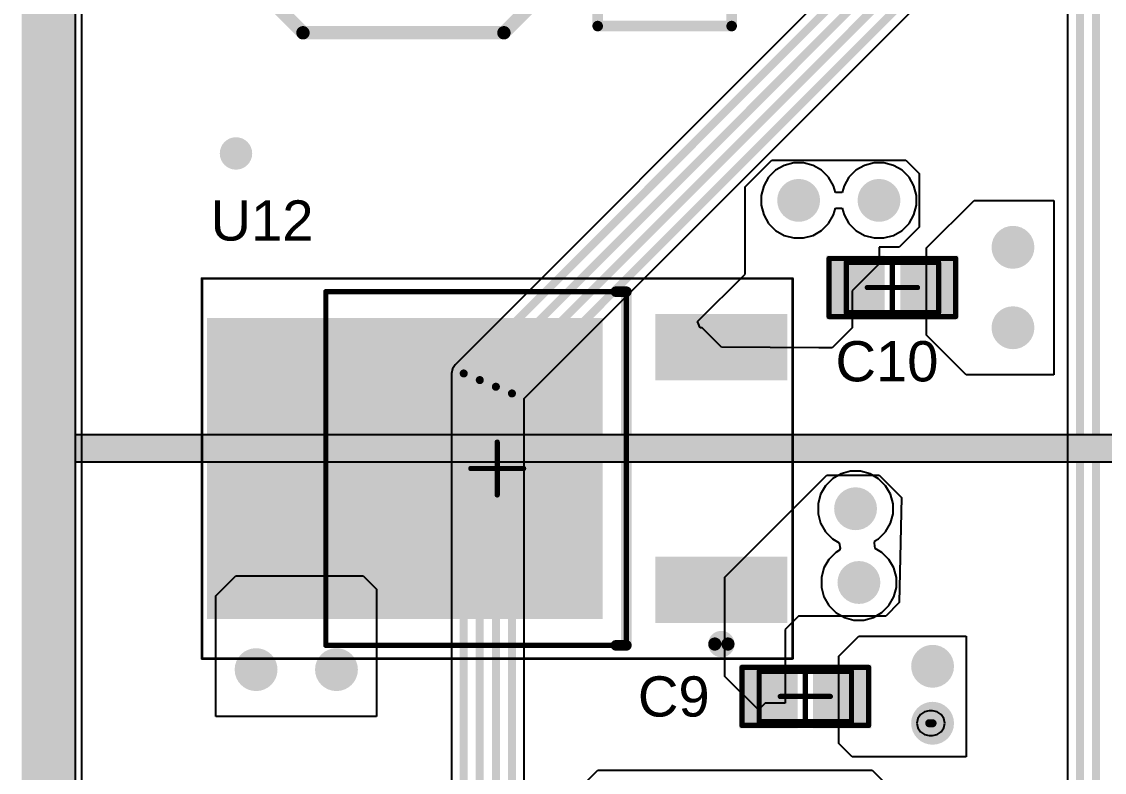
# Model space of a CAD drawing. Header units: millimetres. Extents: x -0.02 to 3.95, y -0.02 to 3.95.
# Drawn here: x -0.02 to 0.788, y 0.818 to 1.378 of the extents above; entities that cross this region are included whole.
import ezdxf

# ---------------------------------------------------------------- set-up
doc = ezdxf.new("R2010")
doc.units = ezdxf.units.MM
doc.header["$MEASUREMENT"] = 0
for name, color, linetype in [('BottomLayer', 5, 'Continuous'), ('BottomSolder', 6, 'Continuous'), ('InternalPlane1', 76, 'Continuous'), ('InternalPlane2', 16, 'Continuous'), ('Mechanical13', 56, 'Continuous'), ('Mechanical15', 56, 'Continuous'), ('MultiLayer', 9, 'Continuous'), ('PadHoleLayer', 156, 'Continuous'), ('TopLayer', 1, 'Continuous'), ('TopOverlay', 2, 'Continuous'), ('TopPaste', 8, 'Continuous'), ('TopSolder', 216, 'Continuous'), ('ViaHoleLayer', 16, 'Continuous')]:
    doc.layers.add(name, color=color, linetype=linetype)
doc.styles.add('Arial', font='', dxfattribs={"height": 0.2})
doc.styles.get('Arial').set_extended_font_data('Arial')

# ---------------------------------------------------------------- blocks, each defined once
blk = doc.blocks.new('BD433M5FP_CE2_57')
at = {"layer": 'TopLayer'}
for points in [[(-0.21063, 0.07185), (-0.21063, 0.10925), (-0.12402, 0.10925), (-0.12402, 0.07185)], [(-0.07283, -0.1063), (-0.07283, 0.1063), (0.21063, 0.1063), (0.21063, -0.1063)], [(-0.21063, -0.10925), (-0.21063, -0.07185), (-0.12402, -0.07185), (-0.12402, -0.10925)]]:
    blk.add_hatch(color=1, dxfattribs=at).paths.add_polyline_path(points)
at = {"layer": 'TopPaste'}
for points in [[(-0.21063, 0.07185), (-0.21063, 0.10925), (-0.12402, 0.10925), (-0.12402, 0.07185)], [(-0.07283, -0.1063), (-0.07283, 0.1063), (0.21063, 0.1063), (0.21063, -0.1063)], [(-0.21063, -0.10925), (-0.21063, -0.07185), (-0.12402, -0.07185), (-0.12402, -0.10925)]]:
    blk.add_hatch(color=8, dxfattribs=at).paths.add_polyline_path(points)
at = {"layer": 'TopSolder'}
for points in [[(-0.21663, 0.06585), (-0.21663, 0.11525), (-0.11802, 0.11525), (-0.11802, 0.06585)], [(-0.07883, -0.1123), (-0.07883, 0.1123), (0.21663, 0.1123), (0.21663, -0.1123)], [(-0.21663, -0.11525), (-0.21663, -0.06585), (-0.11802, -0.06585), (-0.11802, -0.11525)]]:
    blk.add_hatch(color=216, dxfattribs=at).paths.add_polyline_path(points)
at = {"layer": 'Mechanical13', "const_width": 0.00394}
for points in [[(-0.09646, 0.13189), (-0.09646, -0.13189)], [(0.12795, 0.13189), (-0.09646, 0.13189)], [(0.12795, 0.13189), (0.12795, -0.13189)], [(0.12795, -0.13189), (-0.09646, -0.13189)]]:
    blk.add_lwpolyline(points, dxfattribs=at)
at = {"layer": 'Mechanical13', "const_width": 0.00197}
for points in [[(-0.09744, 0.13189, 1), (-0.09547, 0.13189, 1)], [(-0.09744, 0.13189, 1), (-0.09547, 0.13189, 1)], [(0.12697, 0.13189, 1), (0.12894, 0.13189, 1)], [(0.12697, 0.13189, 1), (0.12894, 0.13189, 1)], [(-0.09744, -0.13189, 1), (-0.09547, -0.13189, 1)], [(-0.09744, -0.13189, 1), (-0.09547, -0.13189, 1)], [(0.12697, -0.13189, 1), (0.12894, -0.13189, 1)], [(0.12697, -0.13189, 1), (0.12894, -0.13189, 1)]]:
    blk.add_lwpolyline(points, format="xyb", close=True, dxfattribs=at)
at = {"layer": 'Mechanical15'}
for points, const_width in [([(-0.22047, 0.14173), (-0.22047, -0.14173)], 0.00197), ([(0.22047, 0.14173), (-0.22047, 0.14173)], 0.00197), ([(0.22047, 0.14173), (0.22047, -0.14173)], 0.00197), ([(0, 0.01969), (0, -0.01969)], 0.00394), ([(0.01969, 0), (-0.01969, 0)], 0.00394), ([(0.22047, -0.14173), (-0.22047, -0.14173)], 0.00197)]:
    blk.add_lwpolyline(points, dxfattribs=dict(at, const_width=const_width))
for points, const_width in [([(-0.22096, 0.14173, 1), (-0.21998, 0.14173, 1)], 0.000984), ([(-0.22096, 0.14173, 1), (-0.21998, 0.14173, 1)], 0.000984), ([(0.21998, 0.14173, 1), (0.22096, 0.14173, 1)], 0.000984), ([(0.21998, 0.14173, 1), (0.22096, 0.14173, 1)], 0.000984), ([(-0.00098, 0.01969, 1), (0.00098, 0.01969, 1)], 0.00197), ([(-0.02067, 0, 1), (-0.0187, 0, 1)], 0.00197), ([(0.0187, 0, 1), (0.02067, 0, 1)], 0.00197), ([(-0.00098, -0.01969, 1), (0.00098, -0.01969, 1)], 0.00197), ([(-0.22096, -0.14173, 1), (-0.21998, -0.14173, 1)], 0.000984), ([(-0.22096, -0.14173, 1), (-0.21998, -0.14173, 1)], 0.000984), ([(0.21998, -0.14173, 1), (0.22096, -0.14173, 1)], 0.000984), ([(0.21998, -0.14173, 1), (0.22096, -0.14173, 1)], 0.000984)]:
    blk.add_lwpolyline(points, format="xyb", close=True, dxfattribs=dict(at, const_width=const_width))
at = {"layer": 'TopOverlay'}
for points, const_width in [([(-0.1624, 0.13091, 1), (-0.17224, 0.13091, 1)], 0.00984), ([(-0.1747, 0.13091, 1), (-0.16978, 0.13091, 1)], 0.00492), ([(-0.16486, 0.13091, 1), (-0.15994, 0.13091, 1)], 0.00492), ([(-0.09843, 0.13189, 1), (-0.09449, 0.13189, 1)], 0.00394), ([(-0.09843, 0.13189, 1), (-0.09449, 0.13189, 1)], 0.00394), ([(-0.09055, 0.13189, 1), (-0.08661, 0.13189, 1)], 0.00394), ([(-0.09843, -0.13189, 1), (-0.09449, -0.13189, 1)], 0.00394), ([(-0.09843, -0.13189, 1), (-0.09449, -0.13189, 1)], 0.00394), ([(-0.09055, -0.13189, 1), (-0.08661, -0.13189, 1)], 0.00394)]:
    blk.add_lwpolyline(points, format="xyb", close=True, dxfattribs=dict(at, const_width=const_width))
at = {"layer": 'TopOverlay', "const_width": 0.00787}
for points in [[(-0.08858, 0.13189), (-0.09646, 0.13189)], [(-0.09646, 0.13189), (-0.09646, -0.13189)], [(-0.08858, -0.13189), (-0.09646, -0.13189)]]:
    blk.add_lwpolyline(points, dxfattribs=at)
blk = doc.blocks.new('HDR1X3_82')
at = {"layer": 'BottomLayer'}
blk.add_hatch(color=5, dxfattribs=at).paths.add_polyline_path([(-0.02953, 0.02953), (0.02953, 0.02953), (0.02953, -0.02953), (-0.02953, -0.02953)])
h = blk.add_hatch(color=5, dxfattribs=at)
edge = h.paths.add_edge_path()
edge.add_arc((0.1, 0), 0.02953, 0, 360)
h = blk.add_hatch(color=5, dxfattribs=at)
edge = h.paths.add_edge_path()
edge.add_arc((0.2, 0), 0.02953, 0, 360)
at = {"layer": 'BottomSolder'}
blk.add_hatch(color=6, dxfattribs=at).paths.add_polyline_path([(-0.03553, 0.03553), (0.03553, 0.03553), (0.03553, -0.03553), (-0.03553, -0.03553)])
h = blk.add_hatch(color=6, dxfattribs=at)
edge = h.paths.add_edge_path()
edge.add_arc((0.1, 0), 0.03553, 0, 360)
h = blk.add_hatch(color=6, dxfattribs=at)
edge = h.paths.add_edge_path()
edge.add_arc((0.2, 0), 0.03553, 0, 360)
at = {"layer": 'InternalPlane1'}
h = blk.add_hatch(color=76, dxfattribs=at)
edge = h.paths.add_edge_path()
edge.add_arc((0, 0), 0.02372, 0, 360)
h = blk.add_hatch(color=76, dxfattribs=at)
edge = h.paths.add_edge_path()
edge.add_arc((0.1, 0), 0.02372, 0, 360)
h = blk.add_hatch(color=76, dxfattribs=at)
edge = h.paths.add_edge_path()
edge.add_arc((0.2, 0), 0.02372, 0, 360)
at = {"layer": 'InternalPlane2'}
h = blk.add_hatch(color=16, dxfattribs=at)
edge = h.paths.add_edge_path()
edge.add_arc((0, 0), 0.02372, 0, 360)
h = blk.add_hatch(color=16, dxfattribs=at)
edge = h.paths.add_edge_path()
edge.add_arc((0.2, 0), 0.02372, 0, 360)
at = {"layer": 'MultiLayer'}
blk.add_hatch(color=9, dxfattribs=at).paths.add_polyline_path([(-0.02953, 0.02953), (0.02953, 0.02953), (0.02953, -0.02953), (-0.02953, -0.02953)])
h = blk.add_hatch(color=9, dxfattribs=at)
edge = h.paths.add_edge_path()
edge.add_arc((0.1, 0), 0.02953, 0, 360)
h = blk.add_hatch(color=9, dxfattribs=at)
edge = h.paths.add_edge_path()
edge.add_arc((0.2, 0), 0.02953, 0, 360)
at = {"layer": 'PadHoleLayer'}
h = blk.add_hatch(color=156, dxfattribs=at)
edge = h.paths.add_edge_path()
edge.add_arc((0, 0), 0.01772, 0, 360)
h = blk.add_hatch(color=156, dxfattribs=at)
edge = h.paths.add_edge_path()
edge.add_arc((0.1, 0), 0.01772, 0, 360)
h = blk.add_hatch(color=156, dxfattribs=at)
edge = h.paths.add_edge_path()
edge.add_arc((0.2, 0), 0.01772, 0, 360)
at = {"layer": 'TopLayer'}
blk.add_hatch(color=1, dxfattribs=at).paths.add_polyline_path([(-0.02953, 0.02953), (0.02953, 0.02953), (0.02953, -0.02953), (-0.02953, -0.02953)])
h = blk.add_hatch(color=1, dxfattribs=at)
edge = h.paths.add_edge_path()
edge.add_arc((0.1, 0), 0.02953, 0, 360)
h = blk.add_hatch(color=1, dxfattribs=at)
edge = h.paths.add_edge_path()
edge.add_arc((0.2, 0), 0.02953, 0, 360)
at = {"layer": 'TopSolder'}
blk.add_hatch(color=216, dxfattribs=at).paths.add_polyline_path([(-0.03553, 0.03553), (0.03553, 0.03553), (0.03553, -0.03553), (-0.03553, -0.03553)])
h = blk.add_hatch(color=216, dxfattribs=at)
edge = h.paths.add_edge_path()
edge.add_arc((0.1, 0), 0.03553, 0, 360)
h = blk.add_hatch(color=216, dxfattribs=at)
edge = h.paths.add_edge_path()
edge.add_arc((0.2, 0), 0.03553, 0, 360)
at = {"layer": 'InternalPlane2', "const_width": 0.01}
for points in [[(0.08464, 0.02889, -0.249328), (0.11536, 0.02889)], [(0.07111, -0.01536, -0.249328), (0.07111, 0.01536)], [(0.12889, 0.01536, -0.249328), (0.12889, -0.01536)], [(0.11536, -0.02889, -0.249328), (0.08464, -0.02889)]]:
    blk.add_lwpolyline(points, format="xyb", dxfattribs=at)
at = {"layer": 'InternalPlane2', "const_width": 0.005}
for points in [[(0.08214, 0.02889, 1), (0.08714, 0.02889, 1)], [(0.11286, 0.02889, 1), (0.11786, 0.02889, 1)], [(0.06861, 0.01536, 1), (0.07361, 0.01536, 1)], [(0.12639, 0.01536, 1), (0.13139, 0.01536, 1)], [(0.06861, -0.01536, 1), (0.07361, -0.01536, 1)], [(0.12639, -0.01536, 1), (0.13139, -0.01536, 1)], [(0.08214, -0.02889, 1), (0.08714, -0.02889, 1)], [(0.11286, -0.02889, 1), (0.11786, -0.02889, 1)]]:
    blk.add_lwpolyline(points, format="xyb", close=True, dxfattribs=at)
at = {"layer": 'TopOverlay', "const_width": 0.00787}
for points in [[(-0.05, 0.05), (0.25, 0.05)], [(-0.05, 0.05), (-0.05, -0.05)], [(0.25, 0.05), (0.25, -0.05)], [(-0.05, -0.05), (0.25, -0.05)]]:
    blk.add_lwpolyline(points, dxfattribs=at)
at = {"layer": 'TopOverlay', "const_width": 0.00394}
for points in [[(-0.05197, 0.05, 1), (-0.04803, 0.05, 1)], [(-0.05197, 0.05, 1), (-0.04803, 0.05, 1)], [(0.24803, 0.05, 1), (0.25197, 0.05, 1)], [(0.24803, 0.05, 1), (0.25197, 0.05, 1)], [(-0.05197, -0.05, 1), (-0.04803, -0.05, 1)], [(-0.05197, -0.05, 1), (-0.04803, -0.05, 1)], [(0.24803, -0.05, 1), (0.25197, -0.05, 1)], [(0.24803, -0.05, 1), (0.25197, -0.05, 1)]]:
    blk.add_lwpolyline(points, format="xyb", close=True, dxfattribs=at)
blk = doc.blocks.new('1608_0603__96')
at = {"layer": 'TopLayer'}
for points in [[(-0.04331, -0.01772), (-0.04331, 0.01772), (-0.01181, 0.01772), (-0.01181, -0.01772)], [(0.01181, -0.01772), (0.01181, 0.01772), (0.04331, 0.01772), (0.04331, -0.01772)]]:
    blk.add_hatch(color=1, dxfattribs=at).paths.add_polyline_path(points)
at = {"layer": 'TopPaste'}
for points in [[(-0.04331, -0.01772), (-0.04331, 0.01772), (-0.01181, 0.01772), (-0.01181, -0.01772)], [(0.01181, -0.01772), (0.01181, 0.01772), (0.04331, 0.01772), (0.04331, -0.01772)]]:
    blk.add_hatch(color=8, dxfattribs=at).paths.add_polyline_path(points)
at = {"layer": 'TopSolder'}
for points in [[(-0.04931, -0.02372), (-0.04931, 0.02372), (-0.00581, 0.02372), (-0.00581, -0.02372)], [(0.00581, -0.02372), (0.00581, 0.02372), (0.04931, 0.02372), (0.04931, -0.02372)]]:
    blk.add_hatch(color=216, dxfattribs=at).paths.add_polyline_path(points)
at = {"layer": 'Mechanical13', "const_width": 0.00394}
for points in [[(-0.03445, 0.0187), (-0.03445, -0.0187)], [(0.03445, 0.0187), (-0.03445, 0.0187)], [(0.03445, 0.0187), (0.03445, -0.0187)], [(0.03445, -0.0187), (-0.03445, -0.0187)]]:
    blk.add_lwpolyline(points, dxfattribs=at)
at = {"layer": 'Mechanical13', "const_width": 0.00197}
for points in [[(-0.03543, 0.0187, 1), (-0.03346, 0.0187, 1)], [(-0.03543, 0.0187, 1), (-0.03346, 0.0187, 1)], [(0.03346, 0.0187, 1), (0.03543, 0.0187, 1)], [(0.03346, 0.0187, 1), (0.03543, 0.0187, 1)], [(-0.03543, -0.0187, 1), (-0.03346, -0.0187, 1)], [(-0.03543, -0.0187, 1), (-0.03346, -0.0187, 1)], [(0.03346, -0.0187, 1), (0.03543, -0.0187, 1)], [(0.03346, -0.0187, 1), (0.03543, -0.0187, 1)]]:
    blk.add_lwpolyline(points, format="xyb", close=True, dxfattribs=at)
at = {"layer": 'Mechanical15', "const_width": 0.00394}
for points in [[(-0.04724, 0.02165), (-0.04724, -0.02165)], [(0.04724, 0.02165), (-0.04724, 0.02165)], [(0, 0.0187), (0, -0.0187)], [(0.04724, 0.02165), (0.04724, -0.02165)], [(0.0187, 0), (-0.0187, 0)], [(0.04724, -0.02165), (-0.04724, -0.02165)]]:
    blk.add_lwpolyline(points, dxfattribs=at)
at = {"layer": 'Mechanical15', "const_width": 0.00197}
for points in [[(-0.04823, 0.02165, 1), (-0.04626, 0.02165, 1)], [(-0.04823, 0.02165, 1), (-0.04626, 0.02165, 1)], [(-0.00098, 0.0187, 1), (0.00098, 0.0187, 1)], [(0.04626, 0.02165, 1), (0.04823, 0.02165, 1)], [(0.04626, 0.02165, 1), (0.04823, 0.02165, 1)], [(-0.01968, 0, 1), (-0.01772, 0, 1)], [(0.01772, 0, 1), (0.01969, 0, 1)], [(-0.04823, -0.02165, 1), (-0.04626, -0.02165, 1)], [(-0.04823, -0.02165, 1), (-0.04626, -0.02165, 1)], [(-0.00098, -0.0187, 1), (0.00098, -0.0187, 1)], [(0.04626, -0.02165, 1), (0.04823, -0.02165, 1)], [(0.04626, -0.02165, 1), (0.04823, -0.02165, 1)]]:
    blk.add_lwpolyline(points, format="xyb", close=True, dxfattribs=at)
blk = doc.blocks.new('1608_0603__98')
at = {"layer": 'TopLayer'}
for points in [[(-0.04331, -0.01772), (-0.04331, 0.01772), (-0.01181, 0.01772), (-0.01181, -0.01772)], [(0.01181, -0.01772), (0.01181, 0.01772), (0.04331, 0.01772), (0.04331, -0.01772)]]:
    blk.add_hatch(color=1, dxfattribs=at).paths.add_polyline_path(points)
at = {"layer": 'TopPaste'}
for points in [[(-0.04331, -0.01772), (-0.04331, 0.01772), (-0.01181, 0.01772), (-0.01181, -0.01772)], [(0.01181, -0.01772), (0.01181, 0.01772), (0.04331, 0.01772), (0.04331, -0.01772)]]:
    blk.add_hatch(color=8, dxfattribs=at).paths.add_polyline_path(points)
at = {"layer": 'TopSolder'}
for points in [[(-0.04931, -0.02372), (-0.04931, 0.02372), (-0.00581, 0.02372), (-0.00581, -0.02372)], [(0.00581, -0.02372), (0.00581, 0.02372), (0.04931, 0.02372), (0.04931, -0.02372)]]:
    blk.add_hatch(color=216, dxfattribs=at).paths.add_polyline_path(points)
at = {"layer": 'Mechanical13', "const_width": 0.00394}
for points in [[(-0.03445, -0.0187), (-0.03445, 0.0187)], [(-0.03445, 0.0187), (0.03445, 0.0187)], [(0.03445, -0.0187), (0.03445, 0.0187)], [(-0.03445, -0.0187), (0.03445, -0.0187)]]:
    blk.add_lwpolyline(points, dxfattribs=at)
at = {"layer": 'Mechanical13', "const_width": 0.00197}
for points in [[(-0.03543, 0.0187, 1), (-0.03346, 0.0187, 1)], [(-0.03543, 0.0187, 1), (-0.03346, 0.0187, 1)], [(0.03346, 0.0187, 1), (0.03543, 0.0187, 1)], [(0.03346, 0.0187, 1), (0.03543, 0.0187, 1)], [(-0.03543, -0.0187, 1), (-0.03346, -0.0187, 1)], [(-0.03543, -0.0187, 1), (-0.03346, -0.0187, 1)], [(0.03346, -0.0187, 1), (0.03543, -0.0187, 1)], [(0.03346, -0.0187, 1), (0.03543, -0.0187, 1)]]:
    blk.add_lwpolyline(points, format="xyb", close=True, dxfattribs=at)
at = {"layer": 'Mechanical15', "const_width": 0.00394}
for points in [[(-0.04724, -0.02165), (-0.04724, 0.02165)], [(-0.04724, 0.02165), (0.04724, 0.02165)], [(0, -0.0187), (0, 0.0187)], [(0.04724, -0.02165), (0.04724, 0.02165)], [(-0.0187, 0), (0.0187, 0)], [(-0.04724, -0.02165), (0.04724, -0.02165)]]:
    blk.add_lwpolyline(points, dxfattribs=at)
at = {"layer": 'Mechanical15', "const_width": 0.00197}
for points in [[(-0.04823, 0.02165, 1), (-0.04626, 0.02165, 1)], [(-0.04823, 0.02165, 1), (-0.04626, 0.02165, 1)], [(-0.00098, 0.0187, 1), (0.00098, 0.0187, 1)], [(0.04626, 0.02165, 1), (0.04823, 0.02165, 1)], [(0.04626, 0.02165, 1), (0.04823, 0.02165, 1)], [(-0.01968, 0, 1), (-0.01772, 0, 1)], [(0.01772, 0, 1), (0.01969, 0, 1)], [(-0.04823, -0.02165, 1), (-0.04626, -0.02165, 1)], [(-0.04823, -0.02165, 1), (-0.04626, -0.02165, 1)], [(-0.00098, -0.0187, 1), (0.00098, -0.0187, 1)], [(0.04626, -0.02165, 1), (0.04823, -0.02165, 1)], [(0.04626, -0.02165, 1), (0.04823, -0.02165, 1)]]:
    blk.add_lwpolyline(points, format="xyb", close=True, dxfattribs=at)

msp = doc.modelspace()

# ---------------------------------------------------------------- hatches: boundary and pattern name
at = {"layer": 'BottomLayer'}
h = msp.add_hatch(color=5, dxfattribs=at)
edge = h.paths.add_edge_path()
edge.add_arc((0.14, 1.28), 0.0121, 0, 360)
h = msp.add_hatch(color=5, dxfattribs=at)
edge = h.paths.add_edge_path()
edge.add_arc((0.56, 1.245), 0.016, 0, 360)
h = msp.add_hatch(color=5, dxfattribs=at)
edge = h.paths.add_edge_path()
edge.add_arc((0.62, 1.245), 0.016, 0, 360)
h = msp.add_hatch(color=5, dxfattribs=at)
edge = h.paths.add_edge_path()
edge.add_arc((0.72, 1.21), 0.016, 0, 360)
h = msp.add_hatch(color=5, dxfattribs=at)
edge = h.paths.add_edge_path()
edge.add_arc((0.72, 1.15), 0.016, 0, 360)
h = msp.add_hatch(color=5, dxfattribs=at)
edge = h.paths.add_edge_path()
edge.add_arc((0.6025, 1.015), 0.016, 0, 360)
h = msp.add_hatch(color=5, dxfattribs=at)
edge = h.paths.add_edge_path()
edge.add_arc((0.605, 0.96), 0.016, 0, 360)
h = msp.add_hatch(color=5, dxfattribs=at)
edge = h.paths.add_edge_path()
edge.add_arc((0.66, 0.8975), 0.016, 0, 360)
h = msp.add_hatch(color=5, dxfattribs=at)
edge = h.paths.add_edge_path()
edge.add_arc((0.155, 0.895), 0.016, 0, 360)
h = msp.add_hatch(color=5, dxfattribs=at)
edge = h.paths.add_edge_path()
edge.add_arc((0.215, 0.895), 0.016, 0, 360)
h = msp.add_hatch(color=5, dxfattribs=at)
edge = h.paths.add_edge_path()
edge.add_arc((0.66, 0.855), 0.016, 0, 360)
at = {"layer": 'InternalPlane1'}
h = msp.add_hatch(color=76, dxfattribs=at)
edge = h.paths.add_edge_path()
edge.add_arc((0.56, 1.245), 0.01584, 0, 360)
h = msp.add_hatch(color=76, dxfattribs=at)
edge = h.paths.add_edge_path()
edge.add_arc((0.62, 1.245), 0.01584, 0, 360)
h = msp.add_hatch(color=76, dxfattribs=at)
edge = h.paths.add_edge_path()
edge.add_arc((0.6025, 1.015), 0.01584, 0, 360)
h = msp.add_hatch(color=76, dxfattribs=at)
edge = h.paths.add_edge_path()
edge.add_arc((0.605, 0.96), 0.01584, 0, 360)
at = {"layer": 'InternalPlane2'}
h = msp.add_hatch(color=16, dxfattribs=at)
edge = h.paths.add_edge_path()
edge.add_arc((0.14, 1.28), 0.0121, 0, 360)
h = msp.add_hatch(color=16, dxfattribs=at)
edge = h.paths.add_edge_path()
edge.add_arc((0.72, 1.21), 0.01584, 0, 360)
h = msp.add_hatch(color=16, dxfattribs=at)
edge = h.paths.add_edge_path()
edge.add_arc((0.72, 1.15), 0.01584, 0, 360)
h = msp.add_hatch(color=16, dxfattribs=at)
edge = h.paths.add_edge_path()
edge.add_arc((0.66, 0.8975), 0.01584, 0, 360)
h = msp.add_hatch(color=16, dxfattribs=at)
edge = h.paths.add_edge_path()
edge.add_arc((0.155, 0.895), 0.01584, 0, 360)
h = msp.add_hatch(color=16, dxfattribs=at)
edge = h.paths.add_edge_path()
edge.add_arc((0.215, 0.895), 0.01584, 0, 360)
h = msp.add_hatch(color=16, dxfattribs=at)
edge = h.paths.add_edge_path()
edge.add_arc((0.66, 0.855), 0.01584, 0, 360)
at = {"layer": 'TopLayer'}
h = msp.add_hatch(color=1, dxfattribs=at)
edge = h.paths.add_edge_path()
edge.add_arc((0.14, 1.28), 0.0121, 0, 360)
h = msp.add_hatch(color=1, dxfattribs=at)
edge = h.paths.add_edge_path()
edge.add_arc((0.56, 1.245), 0.016, 0, 360)
h = msp.add_hatch(color=1, dxfattribs=at)
edge = h.paths.add_edge_path()
edge.add_arc((0.62, 1.245), 0.016, 0, 360)
h = msp.add_hatch(color=1, dxfattribs=at)
edge = h.paths.add_edge_path()
edge.add_arc((0.72, 1.21), 0.016, 0, 360)
h = msp.add_hatch(color=1, dxfattribs=at)
edge = h.paths.add_edge_path()
edge.add_arc((0.72, 1.15), 0.016, 0, 360)
h = msp.add_hatch(color=1, dxfattribs=at)
edge = h.paths.add_edge_path()
edge.add_arc((0.6025, 1.015), 0.016, 0, 360)
h = msp.add_hatch(color=1, dxfattribs=at)
edge = h.paths.add_edge_path()
edge.add_arc((0.605, 0.96), 0.016, 0, 360)
h = msp.add_hatch(color=1, dxfattribs=at)
edge = h.paths.add_edge_path()
edge.add_arc((0.66, 0.8975), 0.016, 0, 360)
h = msp.add_hatch(color=1, dxfattribs=at)
edge = h.paths.add_edge_path()
edge.add_arc((0.155, 0.895), 0.016, 0, 360)
h = msp.add_hatch(color=1, dxfattribs=at)
edge = h.paths.add_edge_path()
edge.add_arc((0.215, 0.895), 0.016, 0, 360)
h = msp.add_hatch(color=1, dxfattribs=at)
edge = h.paths.add_edge_path()
edge.add_arc((0.66, 0.855), 0.016, 0, 360)
at = {"layer": 'ViaHoleLayer'}
h = msp.add_hatch(color=16, dxfattribs=at)
edge = h.paths.add_edge_path()
edge.add_arc((0.14, 1.28), 0.0061, 0, 360)
h = msp.add_hatch(color=16, dxfattribs=at)
edge = h.paths.add_edge_path()
edge.add_arc((0.56, 1.245), 0.00984, 0, 360)
h = msp.add_hatch(color=16, dxfattribs=at)
edge = h.paths.add_edge_path()
edge.add_arc((0.62, 1.245), 0.00984, 0, 360)
h = msp.add_hatch(color=16, dxfattribs=at)
edge = h.paths.add_edge_path()
edge.add_arc((0.72, 1.21), 0.00984, 0, 360)
h = msp.add_hatch(color=16, dxfattribs=at)
edge = h.paths.add_edge_path()
edge.add_arc((0.72, 1.15), 0.00984, 0, 360)
h = msp.add_hatch(color=16, dxfattribs=at)
edge = h.paths.add_edge_path()
edge.add_arc((0.6025, 1.015), 0.00984, 0, 360)
h = msp.add_hatch(color=16, dxfattribs=at)
edge = h.paths.add_edge_path()
edge.add_arc((0.605, 0.96), 0.00984, 0, 360)
h = msp.add_hatch(color=16, dxfattribs=at)
edge = h.paths.add_edge_path()
edge.add_arc((0.66, 0.8975), 0.00984, 0, 360)
h = msp.add_hatch(color=16, dxfattribs=at)
edge = h.paths.add_edge_path()
edge.add_arc((0.155, 0.895), 0.00984, 0, 360)
h = msp.add_hatch(color=16, dxfattribs=at)
edge = h.paths.add_edge_path()
edge.add_arc((0.215, 0.895), 0.00984, 0, 360)
h = msp.add_hatch(color=16, dxfattribs=at)
edge = h.paths.add_edge_path()
edge.add_arc((0.66, 0.855), 0.00984, 0, 360)

# ---------------------------------------------------------------- linework, layer by layer
at = {"layer": 'BottomLayer'}
for p, q in [((0.025, 0.295), (0.025, 3.64)), ((0.76082, 1.6062), (0.76082, 0.715)), ((0.60482, 1.42371), (0.30351, 1.1224)), ((0.35518, 1.0972), (0.65649, 1.39851)), ((0.54919, 1.27109), (0.54281, 1.26741)), ((0.55631, 1.273), (0.54919, 1.27109)), ((0.56369, 1.273), (0.55631, 1.273)), ((0.57081, 1.27109), (0.56369, 1.273)), ((0.57719, 1.26741), (0.57081, 1.27109)), ((0.60919, 1.27109), (0.60281, 1.26741)), ((0.61631, 1.273), (0.60919, 1.27109)), ((0.62369, 1.273), (0.61631, 1.273)), ((0.63081, 1.27109), (0.62369, 1.273)), ((0.63719, 1.26741), (0.63081, 1.27109)), ((0.53759, 1.26219), (0.53391, 1.25581)), ((0.54281, 1.26741), (0.53759, 1.26219)), ((0.58241, 1.26219), (0.57719, 1.26741)), ((0.58609, 1.25581), (0.58241, 1.26219)), ((0.59759, 1.26219), (0.59391, 1.25581)), ((0.60281, 1.26741), (0.59759, 1.26219)), ((0.64241, 1.26219), (0.63719, 1.26741)), ((0.64609, 1.25581), (0.64241, 1.26219)), ((0.53391, 1.25581), (0.532, 1.24869)), ((0.58741, 1.25088), (0.58609, 1.25581)), ((0.59391, 1.25581), (0.59259, 1.25088)), ((0.648, 1.24869), (0.64609, 1.25581)), ((0.532, 1.24869), (0.532, 1.24131)), ((0.59259, 1.25088), (0.58741, 1.25088)), ((0.648, 1.24131), (0.648, 1.24869)), ((0.532, 1.24131), (0.53391, 1.23419)), ((0.58609, 1.23419), (0.58741, 1.23912)), ((0.58741, 1.23912), (0.59259, 1.23912)), ((0.59259, 1.23912), (0.59391, 1.23419)), ((0.64609, 1.23419), (0.648, 1.24131)), ((0.53391, 1.23419), (0.53759, 1.22781)), ((0.58241, 1.22781), (0.58609, 1.23419)), ((0.59391, 1.23419), (0.59759, 1.22781)), ((0.64241, 1.22781), (0.64609, 1.23419)), ((0.53759, 1.22781), (0.54281, 1.22259)), ((0.54281, 1.22259), (0.54919, 1.21891)), ((0.57081, 1.21891), (0.57719, 1.22259)), ((0.57719, 1.22259), (0.58241, 1.22781)), ((0.59759, 1.22781), (0.60281, 1.22259)), ((0.60281, 1.22259), (0.60919, 1.21891)), ((0.63081, 1.21891), (0.63719, 1.22259)), ((0.63719, 1.22259), (0.64241, 1.22781)), ((0.54919, 1.21891), (0.55631, 1.217)), ((0.55631, 1.217), (0.56369, 1.217)), ((0.56369, 1.217), (0.57081, 1.21891)), ((0.60919, 1.21891), (0.61631, 1.217)), ((0.61631, 1.217), (0.62369, 1.217)), ((0.62369, 1.217), (0.63081, 1.21891)), ((0.30152, 1.11942), (0.30082, 1.11591)), ((0.30082, 1.11591), (0.30082, 0.6)), ((0.30351, 1.1224), (0.30152, 1.11942)), ((0.35518, 0.61871), (0.35518, 1.0972)), ((0.59881, 1.043), (0.59169, 1.04109)), ((0.60619, 1.043), (0.59881, 1.043)), ((0.61331, 1.04109), (0.60619, 1.043)), ((0.58531, 1.03741), (0.58009, 1.03219)), ((0.59169, 1.04109), (0.58531, 1.03741)), ((0.61969, 1.03741), (0.61331, 1.04109)), ((0.62491, 1.03219), (0.61969, 1.03741)), ((0.58009, 1.03219), (0.57641, 1.02581)), ((0.62859, 1.02581), (0.62491, 1.03219)), ((0.57641, 1.02581), (0.5745, 1.01869)), ((0.5745, 1.01869), (0.5745, 1.01131)), ((0.6305, 1.01869), (0.62859, 1.02581)), ((0.6305, 1.01131), (0.6305, 1.01869)), ((0.5745, 1.01131), (0.57641, 1.00419)), ((0.62859, 1.00419), (0.6305, 1.01131)), ((0.57641, 1.00419), (0.58009, 0.99781)), ((0.62491, 0.99781), (0.62859, 1.00419)), ((0.58009, 0.99781), (0.58531, 0.99259)), ((0.61969, 0.99259), (0.62491, 0.99781)), ((0.58531, 0.99259), (0.59038, 0.98967)), ((0.59038, 0.98967), (0.59095, 0.98558)), ((0.61655, 0.98942), (0.61689, 0.99098)), ((0.61712, 0.98533), (0.61655, 0.98942)), ((0.61689, 0.99098), (0.61969, 0.99259)), ((0.58781, 0.98241), (0.58259, 0.97719)), ((0.59061, 0.98402), (0.58781, 0.98241)), ((0.59095, 0.98558), (0.59061, 0.98402)), ((0.62219, 0.98241), (0.61712, 0.98533)), ((0.62741, 0.97719), (0.62219, 0.98241)), ((0.57891, 0.97081), (0.577, 0.96369)), ((0.58259, 0.97719), (0.57891, 0.97081)), ((0.63109, 0.97081), (0.62741, 0.97719)), ((0.633, 0.96369), (0.63109, 0.97081)), ((0.577, 0.96369), (0.577, 0.95631)), ((0.633, 0.95631), (0.633, 0.96369)), ((0.577, 0.95631), (0.57891, 0.94919)), ((0.63109, 0.94919), (0.633, 0.95631)), ((0.57891, 0.94919), (0.58259, 0.94281)), ((0.62741, 0.94281), (0.63109, 0.94919)), ((0.58259, 0.94281), (0.58781, 0.93759)), ((0.58781, 0.93759), (0.59419, 0.93391)), ((0.61581, 0.93391), (0.62219, 0.93759)), ((0.62219, 0.93759), (0.62741, 0.94281)), ((0.59419, 0.93391), (0.60131, 0.932)), ((0.60131, 0.932), (0.60869, 0.932)), ((0.60869, 0.932), (0.61581, 0.93391))]:
    msp.add_line(p, q, dxfattribs=at)
at = {"layer": 'BottomLayer', "const_width": 0.006}
for points in [[(0.782, 0.71997), (0.782, 1.7)], [(0.77, 0.715), (0.77, 1.61)], [(0.31, 1.11591), (0.614, 1.41991)], [(0.322, 1.11094), (0.626, 1.41494)], [(0.334, 1.10597), (0.638, 1.40997)], [(0.346, 1.101), (0.65, 1.405)], [(0.31, 0.6), (0.31, 1.11591)], [(0.322, 0.60497), (0.322, 1.11094)], [(0.334, 0.60994), (0.334, 1.10597)], [(0.346, 0.61491), (0.346, 1.101)]]:
    msp.add_lwpolyline(points, dxfattribs=at)
at = {"layer": 'BottomLayer', "const_width": 0.003}
for points in [[(0.3085, 1.11591, 1), (0.3115, 1.11591, 1)], [(0.3085, 1.11591, 1), (0.3115, 1.11591, 1)], [(0.3205, 1.11094, 1), (0.3235, 1.11094, 1)], [(0.3205, 1.11094, 1), (0.3235, 1.11094, 1)], [(0.3325, 1.10597, 1), (0.3355, 1.10597, 1)], [(0.3325, 1.10597, 1), (0.3355, 1.10597, 1)], [(0.3445, 1.101, 1), (0.3475, 1.101, 1)], [(0.3445, 1.101, 1), (0.3475, 1.101, 1)]]:
    msp.add_lwpolyline(points, format="xyb", close=True, dxfattribs=at)
at = {"layer": 'InternalPlane1'}
msp.add_line((0.0201, 0.16339), (0.0201, 3.77), dxfattribs=at)
at = {"layer": 'InternalPlane1', "const_width": 0.04}
msp.add_lwpolyline([(0, 0.16339), (0, 3.77)], dxfattribs=at)
at = {"layer": 'InternalPlane2'}
for p, q in [((0.0201, 1.07009), (0.0201, 3.77)), ((0.825, 1.07009), (0.0201, 1.07009)), ((0.0201, 0.16339), (0.0201, 1.04991)), ((0.0201, 1.04991), (0.82082, 1.04991))]:
    msp.add_line(p, q, dxfattribs=at)
for points, const_width in [([(0, 0.16339), (0, 3.77)], 0.04), ([(0, 1.06), (0.825, 1.06)], 0.02)]:
    msp.add_lwpolyline(points, dxfattribs=dict(at, const_width=const_width))
at = {"layer": 'InternalPlane2', "const_width": 0.01}
msp.add_lwpolyline([(-0.005, 1.06, 1), (0.005, 1.06, 1)], format="xyb", close=True, dxfattribs=at)
at = {"layer": 'TopLayer'}
for p, q in [((0.52, 1.255), (0.54, 1.275)), ((0.54, 1.275), (0.64, 1.275)), ((0.64, 1.275), (0.65, 1.265)), ((0.65, 1.265), (0.65, 1.225)), ((0.52, 1.19), (0.52, 1.255)), ((0.65552, 1.20955), (0.69097, 1.245)), ((0.69097, 1.245), (0.75052, 1.245)), ((0.75052, 1.245), (0.75052, 1.115)), ((0.65, 1.225), (0.635, 1.21)), ((0.635, 1.21), (0.62, 1.21)), ((0.62, 1.21), (0.62, 1.19756)), ((0.65552, 1.14455), (0.65552, 1.20955)), ((0.62, 1.19756), (0.6, 1.17756)), ((0.48462, 1.15462), (0.52, 1.19)), ((0.6, 1.17756), (0.6, 1.15)), ((0.48653, 1.15), (0.48462, 1.15462)), ((0.48787, 1.15), (0.48653, 1.15)), ((0.50232, 1.13555), (0.48787, 1.15)), ((0.6, 1.15), (0.585, 1.135)), ((0.68506, 1.115), (0.65552, 1.14455)), ((0.575, 1.135), (0.50232, 1.13555)), ((0.585, 1.135), (0.575, 1.135)), ((0.75052, 1.115), (0.68506, 1.115)), ((0.505, 0.9639), (0.5811, 1.04)), ((0.5811, 1.04), (0.62, 1.04)), ((0.62, 1.04), (0.63667, 1.02333)), ((0.63667, 1.02333), (0.635, 0.945)), ((0.125, 0.95), (0.14, 0.965)), ((0.14, 0.965), (0.235, 0.965)), ((0.235, 0.965), (0.245, 0.955)), ((0.505, 0.89), (0.505, 0.9639)), ((0.245, 0.955), (0.245, 0.86)), ((0.125, 0.86), (0.125, 0.95)), ((0.635, 0.945), (0.625, 0.935)), ((0.56, 0.935), (0.55, 0.925)), ((0.625, 0.935), (0.56, 0.935)), ((0.55, 0.925), (0.55, 0.87)), ((0.59, 0.905), (0.605, 0.92)), ((0.605, 0.92), (0.685, 0.92)), ((0.685, 0.92), (0.685, 0.83)), ((0.59, 0.84), (0.59, 0.905)), ((0.53, 0.865), (0.505, 0.89)), ((0.535, 0.87), (0.53, 0.865)), ((0.55, 0.87), (0.535, 0.87)), ((0.245, 0.86), (0.125, 0.86)), ((0.64902, 0.85851), (0.64832, 0.855)), ((0.65101, 0.86149), (0.64902, 0.85851)), ((0.65399, 0.86348), (0.65101, 0.86149)), ((0.6575, 0.86418), (0.65399, 0.86348)), ((0.66, 0.86418), (0.6575, 0.86418)), ((0.66351, 0.86348), (0.66, 0.86418)), ((0.66649, 0.86149), (0.66351, 0.86348)), ((0.66848, 0.85851), (0.66649, 0.86149)), ((0.66918, 0.855), (0.66848, 0.85851)), ((0.64832, 0.855), (0.64902, 0.85149)), ((0.64902, 0.85149), (0.65101, 0.84851)), ((0.66649, 0.84851), (0.66848, 0.85149)), ((0.66848, 0.85149), (0.66918, 0.855)), ((0.65101, 0.84851), (0.65399, 0.84652)), ((0.65399, 0.84652), (0.6575, 0.84582)), ((0.6575, 0.84582), (0.66, 0.84582)), ((0.66, 0.84582), (0.66351, 0.84652)), ((0.66351, 0.84652), (0.66649, 0.84851)), ((0.6, 0.83), (0.59, 0.84)), ((0.685, 0.83), (0.6, 0.83)), ((0.375, 0.785), (0.41, 0.82)), ((0.41, 0.82), (0.615, 0.82)), ((0.615, 0.82), (0.64, 0.795))]:
    msp.add_line(p, q, dxfattribs=at)
for points, const_width in [([(0.34, 1.37), (0.395, 1.425)], 0.01), ([(0.15, 1.41), (0.19, 1.37)], 0.01), ([(0.19, 1.37), (0.34, 1.37)], 0.01), ([(0.6575, 0.855), (0.66, 0.855)], 0.006)]:
    msp.add_lwpolyline(points, dxfattribs=dict(at, const_width=const_width))
for points, const_width in [([(0.1875, 1.37, 1), (0.1925, 1.37, 1)], 0.005), ([(0.1875, 1.37, 1), (0.1925, 1.37, 1)], 0.005), ([(0.3375, 1.37, 1), (0.3425, 1.37, 1)], 0.005), ([(0.3375, 1.37, 1), (0.3425, 1.37, 1)], 0.005), ([(0.656, 0.855, 1), (0.659, 0.855, 1)], 0.003), ([(0.6585, 0.855, 1), (0.6615, 0.855, 1)], 0.003)]:
    msp.add_lwpolyline(points, format="xyb", close=True, dxfattribs=dict(at, const_width=const_width))

# ---------------------------------------------------------------- block references
for name, p, rotation in [('HDR1X3_82', (0.46, 1.425), 90), ('BD433M5FP_CE2_57', (0.335, 1.045), 180), ('1608_0603__96', (0.565, 0.875), 180)]:
    msp.add_blockref(name, p, dxfattribs=dict(rotation=rotation))
msp.add_blockref('1608_0603__98', (0.63, 1.18))

# ---------------------------------------------------------------- texts
at = {"layer": 'TopOverlay', "style": 'Arial'}
for s, p in [('U12', (0.121, 1.215)), ('C10', (0.58751, 1.11)), ('C9', (0.44001, 0.86))]:
    msp.add_text(s, height=0.03, dxfattribs=at).set_placement(p)

doc.saveas('drawing.dxf')
